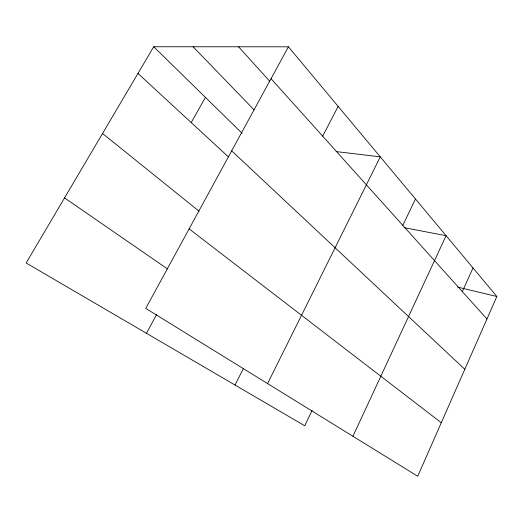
<?xml version="1.0" encoding="UTF-8"?>
<svg xmlns="http://www.w3.org/2000/svg" width="523" height="523" viewBox="0 0 523 523"><rect width="100%" height="100%" fill="white"/><g stroke="black" fill="none" stroke-linecap="round" stroke-linejoin="round"><path stroke-width="0.78" d="M496.85 296.515L417.714 476.25L145.747 308.393L288.421 46.809L496.85 296.515L457.592 287.081M462.332 291.592L473.008 267.946M352.94 436.274L446.086 235.69L403.998 227.649M312.068 410.463L304.719 425.768L26.15 262.991L153.716 46.75L288.421 46.809M402.815 225.354L415.452 198.995M267.586 383.588L380.28 156.854L336.145 151.585M235.01 385.033L243.457 368.355M322.684 136.176L338.146 106.378M146.46 333.288L156.56 314.63M191.209 122.565L205.408 97.363M64.558 197.884L167.465 268.927M189.117 228.871L441.281 422.728M102.547 133.483L198.982 211.155M137.974 73.429L228.407 156.907M231.669 150.859L464.81 369.284M153.716 46.75L242.162 133.339M193.079 46.763L254.126 109.902M238.566 46.782L269.744 81.281M271.032 78.685L486.952 318.991"/></g></svg>
